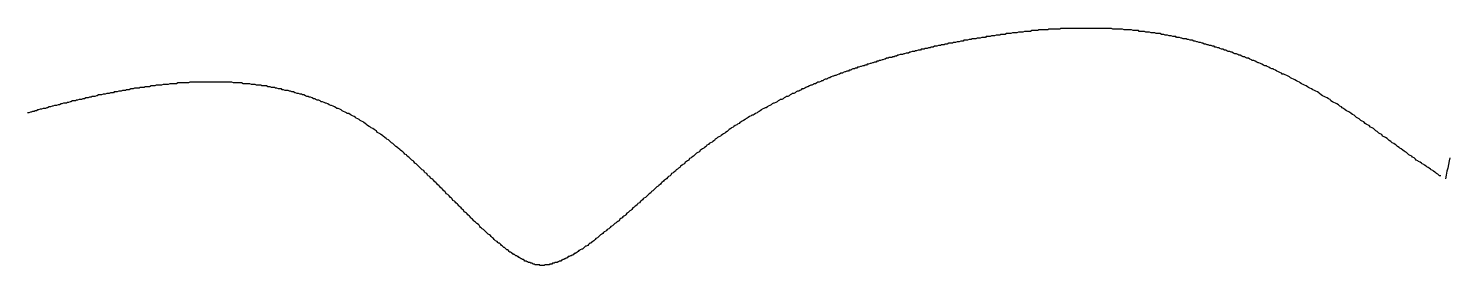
# Model space of a CAD drawing. Header units: millimetres. Extents: x 289 to 9778, y -894 to 6380.
# Drawn here: x 7144.31 to 7163.28, y 452.53 to 455.7 of the extents above; entities that cross this region are included whole.
import ezdxf

# ---------------------------------------------------------------- set-up
doc = ezdxf.new("R2010")
doc.units = ezdxf.units.MM

msp = doc.modelspace()

# ---------------------------------------------------------------- linework, layer by layer
for points in [[(7163.17, 453.728, 0), (7163.15, 453.728, 0), (7163.14, 453.738, 0), (7163.13, 453.748, 0), (7163.11, 453.758, 0), (7163.1, 453.768, 0), (7163.09, 453.778, 0), (7163.07, 453.788, 0), (7163.06, 453.798, 0), (7163.04, 453.808, 0), (7163.03, 453.818, 0), (7163.01, 453.828, 0), (7163, 453.838, 0), (7162.98, 453.848, 0), (7162.97, 453.858, 0), (7162.95, 453.868, 0), (7162.94, 453.878, 0), (7162.92, 453.888, 0), (7162.91, 453.898, 0), (7162.89, 453.908, 0), (7162.87, 453.918, 0), (7162.86, 453.928, 0), (7162.84, 453.938, 0), (7162.83, 453.948, 0), (7162.81, 453.968, 0), (7162.79, 453.978, 0), (7162.78, 453.988, 0), (7162.76, 453.998, 0), (7162.74, 454.008, 0), (7162.73, 454.018, 0), (7162.71, 454.038, 0), (7162.69, 454.048, 0), (7162.68, 454.058, 0), (7162.66, 454.068, 0), (7162.64, 454.088, 0), (7162.62, 454.098, 0), (7162.61, 454.108, 0), (7162.59, 454.118, 0), (7162.57, 454.138, 0), (7162.56, 454.148, 0), (7162.54, 454.158, 0), (7162.52, 454.168, 0), (7162.5, 454.188, 0), (7162.48, 454.198, 0), (7162.47, 454.208, 0), (7162.45, 454.228, 0), (7162.43, 454.238, 0), (7162.41, 454.248, 0), (7162.39, 454.258, 0), (7162.38, 454.278, 0), (7162.36, 454.288, 0), (7162.34, 454.298, 0), (7162.32, 454.318, 0), (7162.3, 454.328, 0), (7162.29, 454.338, 0), (7162.27, 454.358, 0), (7162.25, 454.368, 0), (7162.23, 454.378, 0), (7162.21, 454.398, 0), (7162.19, 454.408, 0), (7162.17, 454.418, 0), (7162.16, 454.428, 0), (7162.14, 454.448, 0), (7162.12, 454.458, 0), (7162.1, 454.468, 0), (7162.08, 454.488, 0), (7162.06, 454.498, 0), (7162.04, 454.508, 0), (7162.02, 454.528, 0), (7162.01, 454.538, 0), (7161.99, 454.548, 0), (7161.97, 454.558, 0), (7161.95, 454.578, 0), (7161.93, 454.588, 0), (7161.91, 454.598, 0), (7161.89, 454.608, 0), (7161.87, 454.628, 0), (7161.85, 454.638, 0), (7161.84, 454.648, 0), (7161.82, 454.658, 0), (7161.8, 454.678, 0), (7161.78, 454.688, 0), (7161.76, 454.698, 0), (7161.74, 454.708, 0), (7161.72, 454.718, 0), (7161.7, 454.728, 0), (7161.69, 454.748, 0), (7161.67, 454.758, 0), (7161.65, 454.768, 0), (7161.63, 454.778, 0), (7161.61, 454.788, 0), (7161.59, 454.798, 0), (7161.57, 454.808, 0), (7161.55, 454.828, 0), (7161.54, 454.838, 0), (7161.52, 454.848, 0), (7161.5, 454.858, 0), (7161.48, 454.868, 0), (7161.46, 454.878, 0), (7161.44, 454.888, 0), (7161.42, 454.898, 0), (7161.4, 454.908, 0), (7161.39, 454.918, 0), (7161.37, 454.928, 0), (7161.35, 454.938, 0), (7161.33, 454.948, 0), (7161.31, 454.958, 0), (7161.29, 454.968, 0), (7161.28, 454.978, 0), (7161.26, 454.988, 0), (7161.24, 454.998, 0), (7161.22, 455.008, 0), (7161.2, 455.018, 0), (7161.18, 455.028, 0), (7161.16, 455.038, 0), (7161.15, 455.048, 0), (7161.13, 455.058, 0), (7161.11, 455.068, 0), (7161.09, 455.078, 0), (7161.07, 455.088, 0), (7161.05, 455.088, 0), (7161.04, 455.098, 0), (7161.02, 455.108, 0), (7161, 455.118, 0), (7160.98, 455.128, 0), (7160.96, 455.138, 0), (7160.94, 455.148, 0), (7160.93, 455.158, 0), (7160.91, 455.158, 0), (7160.89, 455.168, 0), (7160.87, 455.178, 0), (7160.85, 455.188, 0), (7160.84, 455.198, 0), (7160.82, 455.198, 0), (7160.8, 455.208, 0), (7160.78, 455.218, 0), (7160.76, 455.228, 0), (7160.74, 455.238, 0), (7160.73, 455.238, 0), (7160.71, 455.248, 0), (7160.69, 455.258, 0), (7160.67, 455.268, 0), (7160.65, 455.268, 0), (7160.64, 455.278, 0), (7160.62, 455.288, 0), (7160.6, 455.298, 0), (7160.58, 455.298, 0), (7160.56, 455.308, 0), (7160.55, 455.318, 0), (7160.53, 455.318, 0), (7160.51, 455.328, 0), (7160.49, 455.338, 0), (7160.47, 455.338, 0), (7160.46, 455.348, 0), (7160.44, 455.358, 0), (7160.42, 455.358, 0), (7160.4, 455.368, 0), (7160.38, 455.378, 0), (7160.37, 455.378, 0), (7160.35, 455.388, 0), (7160.33, 455.388, 0), (7160.31, 455.398, 0), (7160.3, 455.408, 0), (7160.28, 455.408, 0), (7160.26, 455.418, 0), (7160.24, 455.418, 0), (7160.22, 455.428, 0), (7160.21, 455.438, 0), (7160.19, 455.438, 0), (7160.17, 455.448, 0), (7160.15, 455.448, 0), (7160.14, 455.458, 0), (7160.12, 455.458, 0), (7160.1, 455.468, 0), (7160.08, 455.468, 0), (7160.06, 455.478, 0), (7160.05, 455.478, 0), (7160.03, 455.488, 0), (7160.01, 455.488, 0), (7159.99, 455.498, 0), (7159.98, 455.498, 0), (7159.96, 455.508, 0), (7159.94, 455.508, 0), (7159.92, 455.518, 0), (7159.91, 455.518, 0), (7159.89, 455.528, 0), (7159.87, 455.528, 0), (7159.85, 455.538, 0), (7159.84, 455.538, 0), (7159.82, 455.538, 0), (7159.8, 455.548, 0), (7159.78, 455.548, 0), (7159.77, 455.558, 0), (7159.75, 455.558, 0), (7159.73, 455.558, 0), (7159.71, 455.568, 0), (7159.7, 455.568, 0), (7159.68, 455.578, 0), (7159.66, 455.578, 0), (7159.64, 455.578, 0), (7159.63, 455.588, 0), (7159.61, 455.588, 0), (7159.59, 455.588, 0), (7159.57, 455.598, 0), (7159.56, 455.598, 0), (7159.54, 455.598, 0), (7159.52, 455.608, 0), (7159.5, 455.608, 0), (7159.49, 455.608, 0), (7159.47, 455.618, 0), (7159.45, 455.618, 0), (7159.44, 455.618, 0), (7159.42, 455.628, 0), (7159.4, 455.628, 0), (7159.38, 455.628, 0), (7159.37, 455.628, 0), (7159.35, 455.638, 0), (7159.33, 455.638, 0), (7159.32, 455.638, 0), (7159.3, 455.638, 0), (7159.28, 455.648, 0), (7159.26, 455.648, 0), (7159.25, 455.648, 0), (7159.23, 455.648, 0), (7159.21, 455.658, 0), (7159.2, 455.658, 0), (7159.18, 455.658, 0), (7159.16, 455.658, 0), (7159.14, 455.658, 0), (7159.13, 455.668, 0), (7159.11, 455.668, 0), (7159.09, 455.668, 0), (7159.08, 455.668, 0), (7159.06, 455.668, 0), (7159.04, 455.678, 0), (7159.03, 455.678, 0), (7159.01, 455.678, 0), (7158.99, 455.678, 0), (7158.97, 455.678, 0), (7158.96, 455.678, 0), (7158.94, 455.678, 0), (7158.92, 455.688, 0), (7158.91, 455.688, 0), (7158.89, 455.688, 0), (7158.87, 455.688, 0), (7158.86, 455.688, 0), (7158.84, 455.688, 0), (7158.82, 455.688, 0), (7158.81, 455.688, 0), (7158.79, 455.688, 0), (7158.77, 455.698, 0), (7158.76, 455.698, 0), (7158.74, 455.698, 0), (7158.72, 455.698, 0), (7158.71, 455.698, 0), (7158.69, 455.698, 0), (7158.67, 455.698, 0), (7158.66, 455.698, 0), (7158.64, 455.698, 0), (7158.62, 455.698, 0), (7158.61, 455.698, 0), (7158.59, 455.698, 0), (7158.57, 455.698, 0), (7158.56, 455.698, 0), (7158.54, 455.698, 0), (7158.52, 455.698, 0), (7158.51, 455.698, 0), (7158.49, 455.698, 0), (7158.47, 455.698, 0), (7158.46, 455.698, 0), (7158.44, 455.698, 0), (7158.42, 455.698, 0), (7158.41, 455.698, 0), (7158.39, 455.698, 0), (7158.37, 455.698, 0), (7158.36, 455.698, 0), (7158.34, 455.698, 0), (7158.32, 455.698, 0), (7158.31, 455.698, 0), (7158.29, 455.698, 0), (7158.27, 455.698, 0), (7158.26, 455.698, 0), (7158.24, 455.698, 0), (7158.23, 455.698, 0), (7158.21, 455.698, 0), (7158.19, 455.698, 0), (7158.18, 455.698, 0), (7158.16, 455.698, 0), (7158.14, 455.698, 0), (7158.13, 455.698, 0), (7158.11, 455.698, 0), (7158.09, 455.698, 0), (7158.08, 455.688, 0), (7158.06, 455.688, 0), (7158.05, 455.688, 0), (7158.03, 455.688, 0), (7158.01, 455.688, 0), (7158, 455.688, 0), (7157.98, 455.688, 0), (7157.96, 455.688, 0), (7157.95, 455.688, 0), (7157.93, 455.688, 0), (7157.92, 455.678, 0), (7157.9, 455.678, 0), (7157.88, 455.678, 0), (7157.87, 455.678, 0), (7157.85, 455.678, 0), (7157.83, 455.678, 0), (7157.82, 455.678, 0), (7157.8, 455.678, 0), (7157.79, 455.668, 0), (7157.77, 455.668, 0), (7157.75, 455.668, 0), (7157.74, 455.668, 0), (7157.72, 455.668, 0), (7157.71, 455.668, 0), (7157.69, 455.658, 0), (7157.67, 455.658, 0), (7157.66, 455.658, 0), (7157.64, 455.658, 0), (7157.63, 455.658, 0), (7157.61, 455.658, 0), (7157.59, 455.648, 0), (7157.58, 455.648, 0), (7157.56, 455.648, 0), (7157.55, 455.648, 0), (7157.53, 455.648, 0), (7157.51, 455.638, 0), (7157.5, 455.638, 0), (7157.48, 455.638, 0), (7157.47, 455.638, 0), (7157.45, 455.638, 0), (7157.43, 455.628, 0), (7157.42, 455.628, 0), (7157.4, 455.628, 0), (7157.39, 455.628, 0), (7157.37, 455.628, 0), (7157.35, 455.618, 0), (7157.34, 455.618, 0), (7157.32, 455.618, 0), (7157.31, 455.618, 0), (7157.29, 455.618, 0), (7157.28, 455.608, 0), (7157.26, 455.608, 0), (7157.24, 455.608, 0), (7157.23, 455.608, 0), (7157.21, 455.598, 0), (7157.2, 455.598, 0), (7157.18, 455.598, 0), (7157.17, 455.598, 0), (7157.15, 455.588, 0), (7157.13, 455.588, 0), (7157.12, 455.588, 0), (7157.1, 455.588, 0), (7157.09, 455.578, 0), (7157.07, 455.578, 0), (7157.06, 455.578, 0), (7157.04, 455.578, 0), (7157.02, 455.568, 0), (7157.01, 455.568, 0), (7156.99, 455.568, 0), (7156.98, 455.568, 0), (7156.96, 455.558, 0), (7156.95, 455.558, 0), (7156.93, 455.558, 0), (7156.91, 455.558, 0), (7156.9, 455.548, 0), (7156.88, 455.548, 0), (7156.87, 455.548, 0), (7156.85, 455.538, 0), (7156.84, 455.538, 0), (7156.82, 455.538, 0), (7156.8, 455.538, 0), (7156.79, 455.528, 0), (7156.77, 455.528, 0), (7156.76, 455.528, 0), (7156.74, 455.518, 0), (7156.73, 455.518, 0), (7156.71, 455.518, 0), (7156.69, 455.508, 0), (7156.68, 455.508, 0), (7156.66, 455.508, 0), (7156.65, 455.498, 0), (7156.63, 455.498, 0), (7156.61, 455.498, 0), (7156.6, 455.498, 0), (7156.58, 455.488, 0), (7156.57, 455.488, 0), (7156.55, 455.488, 0), (7156.54, 455.478, 0), (7156.52, 455.478, 0), (7156.5, 455.478, 0), (7156.49, 455.468, 0), (7156.47, 455.468, 0), (7156.46, 455.468, 0), (7156.44, 455.458, 0), (7156.43, 455.458, 0), (7156.41, 455.458, 0), (7156.39, 455.448, 0), (7156.38, 455.448, 0), (7156.36, 455.448, 0), (7156.35, 455.438, 0), (7156.33, 455.438, 0), (7156.31, 455.428, 0), (7156.3, 455.428, 0), (7156.28, 455.428, 0), (7156.27, 455.418, 0), (7156.25, 455.418, 0), (7156.23, 455.418, 0), (7156.22, 455.408, 0), (7156.2, 455.408, 0), (7156.19, 455.408, 0), (7156.17, 455.398, 0), (7156.15, 455.398, 0), (7156.14, 455.388, 0), (7156.12, 455.388, 0), (7156.11, 455.388, 0), (7156.09, 455.378, 0), (7156.08, 455.378, 0), (7156.06, 455.368, 0), (7156.04, 455.368, 0), (7156.03, 455.368, 0), (7156.01, 455.358, 0), (7156, 455.358, 0), (7155.98, 455.348, 0), (7155.96, 455.348, 0), (7155.95, 455.348, 0), (7155.93, 455.338, 0), (7155.92, 455.338, 0), (7155.9, 455.328, 0), (7155.88, 455.328, 0), (7155.87, 455.318, 0), (7155.85, 455.318, 0), (7155.84, 455.308, 0), (7155.82, 455.308, 0), (7155.8, 455.308, 0), (7155.79, 455.298, 0), (7155.77, 455.298, 0), (7155.75, 455.288, 0), (7155.74, 455.288, 0), (7155.72, 455.278, 0), (7155.71, 455.278, 0), (7155.69, 455.268, 0), (7155.67, 455.268, 0), (7155.66, 455.258, 0), (7155.64, 455.258, 0), (7155.63, 455.248, 0), (7155.61, 455.248, 0), (7155.59, 455.238, 0), (7155.58, 455.238, 0), (7155.56, 455.228, 0), (7155.55, 455.228, 0), (7155.53, 455.218, 0), (7155.51, 455.218, 0), (7155.5, 455.208, 0), (7155.48, 455.208, 0), (7155.47, 455.198, 0), (7155.45, 455.198, 0), (7155.43, 455.188, 0), (7155.42, 455.188, 0), (7155.4, 455.178, 0), (7155.38, 455.178, 0), (7155.37, 455.168, 0), (7155.35, 455.168, 0), (7155.34, 455.158, 0), (7155.32, 455.158, 0), (7155.3, 455.148, 0), (7155.29, 455.138, 0), (7155.27, 455.138, 0), (7155.26, 455.128, 0), (7155.24, 455.128, 0), (7155.22, 455.118, 0), (7155.21, 455.118, 0), (7155.19, 455.108, 0), (7155.18, 455.098, 0), (7155.16, 455.098, 0), (7155.14, 455.088, 0), (7155.13, 455.088, 0), (7155.11, 455.078, 0), (7155.09, 455.068, 0), (7155.08, 455.068, 0), (7155.06, 455.058, 0), (7155.05, 455.058, 0), (7155.03, 455.048, 0), (7155.01, 455.038, 0), (7155, 455.038, 0), (7154.98, 455.028, 0), (7154.97, 455.018, 0), (7154.95, 455.018, 0), (7154.93, 455.008, 0), (7154.92, 454.998, 0), (7154.9, 454.998, 0), (7154.89, 454.988, 0), (7154.87, 454.978, 0), (7154.85, 454.978, 0), (7154.84, 454.968, 0), (7154.82, 454.958, 0), (7154.8, 454.958, 0), (7154.79, 454.948, 0), (7154.77, 454.938, 0), (7154.76, 454.938, 0), (7154.74, 454.928, 0), (7154.72, 454.918, 0), (7154.71, 454.918, 0), (7154.69, 454.908, 0), (7154.68, 454.898, 0), (7154.66, 454.888, 0), (7154.64, 454.888, 0), (7154.63, 454.878, 0), (7154.61, 454.868, 0), (7154.6, 454.858, 0), (7154.58, 454.858, 0), (7154.56, 454.848, 0), (7154.55, 454.838, 0), (7154.53, 454.828, 0), (7154.51, 454.828, 0), (7154.5, 454.818, 0), (7154.48, 454.808, 0), (7154.47, 454.798, 0), (7154.45, 454.788, 0), (7154.43, 454.788, 0), (7154.42, 454.778, 0), (7154.4, 454.768, 0), (7154.39, 454.758, 0), (7154.37, 454.748, 0), (7154.35, 454.748, 0), (7154.34, 454.738, 0), (7154.32, 454.728, 0), (7154.31, 454.718, 0), (7154.29, 454.708, 0), (7154.27, 454.698, 0), (7154.26, 454.698, 0), (7154.24, 454.688, 0), (7154.23, 454.678, 0), (7154.21, 454.668, 0), (7154.19, 454.658, 0), (7154.18, 454.648, 0), (7154.16, 454.638, 0), (7154.15, 454.638, 0), (7154.13, 454.628, 0), (7154.11, 454.618, 0), (7154.1, 454.608, 0), (7154.08, 454.598, 0), (7154.07, 454.588, 0), (7154.05, 454.578, 0), (7154.04, 454.568, 0), (7154.02, 454.558, 0), (7154, 454.548, 0), (7153.99, 454.538, 0), (7153.97, 454.538, 0), (7153.96, 454.528, 0), (7153.94, 454.518, 0), (7153.92, 454.508, 0), (7153.91, 454.498, 0), (7153.89, 454.488, 0), (7153.88, 454.478, 0), (7153.86, 454.468, 0), (7153.84, 454.458, 0), (7153.83, 454.448, 0), (7153.81, 454.438, 0), (7153.8, 454.428, 0), (7153.78, 454.418, 0), (7153.77, 454.408, 0), (7153.75, 454.398, 0), (7153.73, 454.388, 0), (7153.72, 454.378, 0), (7153.7, 454.368, 0), (7153.69, 454.358, 0), (7153.67, 454.348, 0), (7153.66, 454.338, 0), (7153.64, 454.318, 0), (7153.62, 454.308, 0), (7153.61, 454.298, 0), (7153.59, 454.288, 0), (7153.58, 454.278, 0), (7153.56, 454.268, 0), (7153.55, 454.258, 0), (7153.53, 454.248, 0), (7153.51, 454.238, 0), (7153.5, 454.228, 0), (7153.48, 454.218, 0), (7153.47, 454.198, 0), (7153.45, 454.188, 0), (7153.44, 454.178, 0), (7153.42, 454.168, 0), (7153.4, 454.158, 0), (7153.39, 454.148, 0), (7153.37, 454.138, 0), (7153.36, 454.118, 0), (7153.34, 454.108, 0), (7153.33, 454.098, 0), (7153.31, 454.088, 0), (7153.3, 454.078, 0), (7153.28, 454.068, 0), (7153.27, 454.048, 0), (7153.25, 454.038, 0), (7153.23, 454.028, 0), (7153.22, 454.018, 0), (7153.2, 453.998, 0), (7153.19, 453.988, 0), (7153.17, 453.978, 0), (7153.16, 453.968, 0), (7153.14, 453.958, 0), (7153.13, 453.938, 0), (7153.11, 453.928, 0), (7153.1, 453.918, 0), (7153.08, 453.908, 0), (7153.07, 453.888, 0), (7153.05, 453.878, 0), (7153.04, 453.868, 0), (7153.02, 453.858, 0), (7153.01, 453.838, 0), (7152.99, 453.828, 0), (7152.98, 453.818, 0), (7152.96, 453.808, 0), (7152.95, 453.788, 0), (7152.93, 453.778, 0), (7152.92, 453.768, 0), (7152.9, 453.758, 0), (7152.89, 453.738, 0), (7152.88, 453.728, 0), (7152.86, 453.718, 0), (7152.85, 453.708, 0), (7152.83, 453.688, 0), (7152.82, 453.678, 0), (7152.8, 453.668, 0), (7152.79, 453.658, 0), (7152.77, 453.638, 0), (7152.76, 453.628, 0), (7152.75, 453.618, 0), (7152.73, 453.598, 0), (7152.72, 453.588, 0), (7152.7, 453.578, 0), (7152.69, 453.568, 0), (7152.67, 453.548, 0), (7152.66, 453.538, 0), (7152.65, 453.528, 0), (7152.63, 453.518, 0), (7152.62, 453.498, 0), (7152.6, 453.488, 0), (7152.59, 453.478, 0), (7152.58, 453.468, 0), (7152.56, 453.448, 0), (7152.55, 453.438, 0), (7152.53, 453.428, 0), (7152.52, 453.418, 0), (7152.51, 453.408, 0), (7152.49, 453.388, 0), (7152.48, 453.378, 0), (7152.47, 453.368, 0), (7152.45, 453.358, 0), (7152.44, 453.338, 0), (7152.42, 453.328, 0), (7152.41, 453.318, 0), (7152.4, 453.308, 0), (7152.38, 453.298, 0), (7152.37, 453.278, 0), (7152.36, 453.268, 0), (7152.34, 453.258, 0), (7152.33, 453.248, 0), (7152.32, 453.238, 0), (7152.3, 453.228, 0), (7152.29, 453.208, 0), (7152.28, 453.198, 0), (7152.26, 453.188, 0), (7152.25, 453.178, 0), (7152.24, 453.168, 0), (7152.22, 453.158, 0), (7152.21, 453.148, 0), (7152.2, 453.128, 0), (7152.18, 453.118, 0), (7152.17, 453.108, 0), (7152.16, 453.098, 0), (7152.14, 453.088, 0), (7152.13, 453.078, 0), (7152.12, 453.068, 0), (7152.11, 453.058, 0), (7152.09, 453.048, 0), (7152.08, 453.038, 0), (7152.07, 453.028, 0), (7152.06, 453.018, 0), (7152.04, 453.008, 0), (7152.03, 452.998, 0), (7152.02, 452.988, 0), (7152, 452.978, 0), (7151.99, 452.968, 0), (7151.98, 452.958, 0), (7151.97, 452.948, 0), (7151.95, 452.938, 0), (7151.94, 452.928, 0), (7151.93, 452.918, 0), (7151.92, 452.908, 0), (7151.91, 452.898, 0), (7151.89, 452.888, 0), (7151.88, 452.878, 0), (7151.87, 452.868, 0), (7151.86, 452.858, 0), (7151.85, 452.848, 0), (7151.83, 452.838, 0), (7151.82, 452.828, 0), (7151.81, 452.828, 0), (7151.8, 452.818, 0), (7151.79, 452.808, 0), (7151.78, 452.798, 0), (7151.76, 452.788, 0), (7151.75, 452.788, 0), (7151.74, 452.778, 0), (7151.73, 452.768, 0), (7151.72, 452.758, 0), (7151.71, 452.748, 0), (7151.7, 452.748, 0), (7151.68, 452.738, 0), (7151.67, 452.728, 0), (7151.66, 452.728, 0), (7151.65, 452.718, 0), (7151.64, 452.708, 0), (7151.63, 452.698, 0), (7151.62, 452.698, 0), (7151.61, 452.688, 0), (7151.6, 452.688, 0), (7151.59, 452.678, 0), (7151.58, 452.668, 0), (7151.57, 452.668, 0), (7151.56, 452.658, 0), (7151.55, 452.658, 0), (7151.53, 452.648, 0), (7151.52, 452.648, 0), (7151.51, 452.638, 0), (7151.5, 452.628, 0), (7151.5, 452.628, 0), (7151.49, 452.628, 0), (7151.48, 452.618, 0), (7151.47, 452.618, 0), (7151.46, 452.608, 0), (7151.45, 452.608, 0), (7151.44, 452.598, 0), (7151.43, 452.598, 0), (7151.42, 452.588, 0), (7151.41, 452.588, 0), (7151.4, 452.588, 0), (7151.39, 452.578, 0), (7151.38, 452.578, 0), (7151.38, 452.578, 0), (7151.37, 452.568, 0), (7151.36, 452.568, 0), (7151.35, 452.568, 0), (7151.34, 452.568, 0), (7151.33, 452.558, 0), (7151.33, 452.558, 0), (7151.32, 452.558, 0), (7151.31, 452.558, 0), (7151.3, 452.548, 0), (7151.3, 452.548, 0), (7151.29, 452.548, 0), (7151.28, 452.548, 0), (7151.27, 452.548, 0), (7151.27, 452.538, 0), (7151.26, 452.538, 0), (7151.25, 452.538, 0), (7151.25, 452.538, 0), (7151.24, 452.538, 0), (7151.23, 452.538, 0), (7151.23, 452.538, 0), (7151.22, 452.538, 0), (7151.21, 452.538, 0), (7151.21, 452.538, 0), (7151.2, 452.528, 0), (7151.2, 452.528, 0), (7151.19, 452.528, 0), (7151.18, 452.528, 0), (7151.18, 452.528, 0), (7151.17, 452.528, 0), (7151.17, 452.528, 0), (7151.16, 452.528, 0), (7151.16, 452.528, 0), (7151.15, 452.528, 0), (7151.15, 452.528, 0), (7151.14, 452.528, 0), (7151.14, 452.538, 0), (7151.13, 452.538, 0), (7151.12, 452.538, 0), (7151.12, 452.538, 0), (7151.11, 452.538, 0), (7151.11, 452.538, 0), (7151.1, 452.538, 0), (7151.1, 452.538, 0), (7151.09, 452.538, 0), (7151.08, 452.538, 0), (7151.08, 452.538, 0), (7151.07, 452.548, 0), (7151.07, 452.548, 0), (7151.06, 452.548, 0), (7151.05, 452.548, 0), (7151.05, 452.548, 0), (7151.04, 452.558, 0), (7151.03, 452.558, 0), (7151.03, 452.558, 0), (7151.02, 452.558, 0), (7151.01, 452.568, 0), (7151, 452.568, 0), (7151, 452.568, 0), (7150.99, 452.568, 0), (7150.98, 452.578, 0), (7150.97, 452.578, 0), (7150.97, 452.578, 0), (7150.96, 452.588, 0), (7150.95, 452.588, 0), (7150.94, 452.588, 0), (7150.93, 452.598, 0), (7150.93, 452.598, 0), (7150.92, 452.608, 0), (7150.91, 452.608, 0), (7150.9, 452.618, 0), (7150.89, 452.618, 0), (7150.88, 452.628, 0), (7150.88, 452.628, 0), (7150.87, 452.638, 0), (7150.86, 452.638, 0), (7150.85, 452.648, 0), (7150.84, 452.648, 0), (7150.83, 452.658, 0), (7150.82, 452.658, 0), (7150.81, 452.668, 0), (7150.8, 452.678, 0), (7150.79, 452.678, 0), (7150.78, 452.688, 0), (7150.77, 452.688, 0), (7150.76, 452.698, 0), (7150.75, 452.708, 0), (7150.74, 452.708, 0), (7150.73, 452.718, 0), (7150.72, 452.728, 0), (7150.71, 452.738, 0), (7150.7, 452.738, 0), (7150.69, 452.748, 0), (7150.68, 452.758, 0), (7150.67, 452.768, 0), (7150.66, 452.768, 0), (7150.65, 452.778, 0), (7150.64, 452.788, 0), (7150.63, 452.798, 0), (7150.62, 452.808, 0), (7150.61, 452.818, 0), (7150.6, 452.828, 0), (7150.59, 452.828, 0), (7150.58, 452.838, 0), (7150.57, 452.848, 0), (7150.55, 452.858, 0), (7150.54, 452.868, 0), (7150.53, 452.878, 0), (7150.52, 452.888, 0), (7150.51, 452.898, 0), (7150.5, 452.908, 0), (7150.49, 452.918, 0), (7150.48, 452.928, 0), (7150.47, 452.938, 0), (7150.45, 452.948, 0), (7150.44, 452.958, 0), (7150.43, 452.968, 0), (7150.42, 452.978, 0), (7150.41, 452.988, 0), (7150.4, 452.998, 0), (7150.39, 453.008, 0), (7150.37, 453.018, 0), (7150.36, 453.028, 0), (7150.35, 453.038, 0), (7150.34, 453.048, 0), (7150.33, 453.068, 0), (7150.32, 453.078, 0), (7150.3, 453.088, 0), (7150.29, 453.098, 0), (7150.28, 453.108, 0), (7150.27, 453.118, 0), (7150.26, 453.128, 0), (7150.24, 453.148, 0), (7150.23, 453.158, 0), (7150.22, 453.168, 0), (7150.21, 453.178, 0), (7150.2, 453.188, 0), (7150.18, 453.208, 0), (7150.17, 453.218, 0), (7150.16, 453.228, 0), (7150.15, 453.238, 0), (7150.13, 453.248, 0), (7150.12, 453.268, 0), (7150.11, 453.278, 0), (7150.1, 453.288, 0), (7150.09, 453.298, 0), (7150.07, 453.318, 0), (7150.06, 453.328, 0), (7150.05, 453.338, 0), (7150.04, 453.348, 0), (7150.02, 453.368, 0), (7150.01, 453.378, 0), (7150, 453.388, 0), (7149.98, 453.398, 0), (7149.97, 453.418, 0), (7149.96, 453.428, 0), (7149.95, 453.438, 0), (7149.93, 453.458, 0), (7149.92, 453.468, 0), (7149.91, 453.478, 0), (7149.89, 453.488, 0), (7149.88, 453.508, 0), (7149.87, 453.518, 0), (7149.86, 453.528, 0), (7149.84, 453.548, 0), (7149.83, 453.558, 0), (7149.82, 453.568, 0), (7149.8, 453.588, 0), (7149.79, 453.598, 0), (7149.78, 453.608, 0), (7149.76, 453.628, 0), (7149.75, 453.638, 0), (7149.74, 453.648, 0), (7149.72, 453.668, 0), (7149.71, 453.678, 0), (7149.7, 453.688, 0), (7149.68, 453.698, 0), (7149.67, 453.718, 0), (7149.65, 453.728, 0), (7149.64, 453.738, 0), (7149.63, 453.758, 0), (7149.61, 453.768, 0), (7149.6, 453.778, 0), (7149.59, 453.798, 0), (7149.57, 453.808, 0), (7149.56, 453.818, 0), (7149.54, 453.838, 0), (7149.53, 453.848, 0), (7149.52, 453.858, 0), (7149.5, 453.878, 0), (7149.49, 453.888, 0), (7149.47, 453.898, 0), (7149.46, 453.918, 0), (7149.45, 453.928, 0), (7149.43, 453.938, 0), (7149.42, 453.948, 0), (7149.4, 453.968, 0), (7149.39, 453.978, 0), (7149.37, 453.988, 0), (7149.36, 454.008, 0), (7149.34, 454.018, 0), (7149.33, 454.028, 0), (7149.31, 454.048, 0), (7149.3, 454.058, 0), (7149.28, 454.068, 0), (7149.27, 454.078, 0), (7149.25, 454.098, 0), (7149.24, 454.108, 0), (7149.22, 454.118, 0), (7149.21, 454.128, 0), (7149.19, 454.148, 0), (7149.18, 454.158, 0), (7149.16, 454.168, 0), (7149.15, 454.178, 0), (7149.13, 454.198, 0), (7149.12, 454.208, 0), (7149.1, 454.218, 0), (7149.09, 454.228, 0), (7149.07, 454.238, 0), (7149.05, 454.258, 0), (7149.04, 454.268, 0), (7149.02, 454.278, 0), (7149.01, 454.288, 0), (7148.99, 454.298, 0), (7148.97, 454.308, 0), (7148.96, 454.328, 0), (7148.94, 454.338, 0), (7148.93, 454.348, 0), (7148.91, 454.358, 0), (7148.89, 454.368, 0), (7148.88, 454.378, 0), (7148.86, 454.388, 0), (7148.84, 454.398, 0), (7148.83, 454.408, 0), (7148.81, 454.428, 0), (7148.79, 454.438, 0), (7148.78, 454.448, 0), (7148.76, 454.458, 0), (7148.74, 454.468, 0), (7148.73, 454.478, 0), (7148.71, 454.488, 0), (7148.69, 454.498, 0), (7148.68, 454.508, 0), (7148.66, 454.518, 0), (7148.64, 454.528, 0), (7148.62, 454.538, 0), (7148.61, 454.548, 0), (7148.59, 454.558, 0), (7148.57, 454.558, 0), (7148.56, 454.568, 0), (7148.54, 454.578, 0), (7148.52, 454.588, 0), (7148.5, 454.598, 0), (7148.49, 454.608, 0), (7148.47, 454.618, 0), (7148.45, 454.628, 0), (7148.43, 454.628, 0), (7148.42, 454.638, 0), (7148.4, 454.648, 0), (7148.38, 454.658, 0), (7148.36, 454.668, 0), (7148.35, 454.668, 0), (7148.33, 454.678, 0), (7148.31, 454.688, 0), (7148.29, 454.698, 0), (7148.28, 454.698, 0), (7148.26, 454.708, 0), (7148.24, 454.718, 0), (7148.22, 454.718, 0), (7148.21, 454.728, 0), (7148.19, 454.738, 0), (7148.17, 454.738, 0), (7148.15, 454.748, 0), (7148.14, 454.758, 0), (7148.12, 454.758, 0), (7148.1, 454.768, 0), (7148.08, 454.778, 0), (7148.06, 454.778, 0), (7148.05, 454.788, 0), (7148.03, 454.788, 0), (7148.01, 454.798, 0), (7147.99, 454.808, 0), (7147.97, 454.808, 0), (7147.96, 454.818, 0), (7147.94, 454.818, 0), (7147.92, 454.828, 0), (7147.9, 454.828, 0), (7147.88, 454.838, 0), (7147.87, 454.838, 0), (7147.85, 454.848, 0), (7147.83, 454.848, 0), (7147.81, 454.858, 0), (7147.8, 454.858, 0), (7147.78, 454.868, 0), (7147.76, 454.868, 0), (7147.74, 454.868, 0), (7147.72, 454.878, 0), (7147.7, 454.878, 0), (7147.69, 454.888, 0), (7147.67, 454.888, 0), (7147.65, 454.888, 0), (7147.63, 454.898, 0), (7147.61, 454.898, 0), (7147.6, 454.908, 0), (7147.58, 454.908, 0), (7147.56, 454.908, 0), (7147.54, 454.918, 0), (7147.52, 454.918, 0), (7147.51, 454.918, 0), (7147.49, 454.928, 0), (7147.47, 454.928, 0), (7147.45, 454.928, 0), (7147.43, 454.928, 0), (7147.42, 454.938, 0), (7147.4, 454.938, 0), (7147.38, 454.938, 0), (7147.36, 454.938, 0), (7147.34, 454.948, 0), (7147.32, 454.948, 0), (7147.31, 454.948, 0), (7147.29, 454.948, 0), (7147.27, 454.958, 0), (7147.25, 454.958, 0), (7147.23, 454.958, 0), (7147.22, 454.958, 0), (7147.2, 454.958, 0), (7147.18, 454.958, 0), (7147.16, 454.968, 0), (7147.14, 454.968, 0), (7147.12, 454.968, 0), (7147.11, 454.968, 0), (7147.09, 454.968, 0), (7147.07, 454.968, 0), (7147.05, 454.968, 0), (7147.03, 454.978, 0), (7147.02, 454.978, 0), (7147, 454.978, 0), (7146.98, 454.978, 0), (7146.96, 454.978, 0), (7146.94, 454.978, 0), (7146.92, 454.978, 0), (7146.91, 454.978, 0), (7146.89, 454.978, 0), (7146.87, 454.978, 0), (7146.85, 454.978, 0), (7146.83, 454.978, 0), (7146.81, 454.978, 0), (7146.8, 454.978, 0), (7146.78, 454.978, 0), (7146.76, 454.978, 0), (7146.74, 454.978, 0), (7146.72, 454.978, 0), (7146.71, 454.978, 0), (7146.69, 454.978, 0), (7146.67, 454.978, 0), (7146.65, 454.978, 0), (7146.63, 454.978, 0), (7146.61, 454.978, 0), (7146.6, 454.978, 0), (7146.58, 454.978, 0), (7146.56, 454.978, 0), (7146.54, 454.978, 0), (7146.52, 454.978, 0), (7146.51, 454.978, 0), (7146.49, 454.978, 0), (7146.47, 454.978, 0), (7146.45, 454.968, 0), (7146.43, 454.968, 0), (7146.42, 454.968, 0), (7146.4, 454.968, 0), (7146.38, 454.968, 0), (7146.36, 454.968, 0), (7146.34, 454.968, 0), (7146.32, 454.968, 0), (7146.31, 454.968, 0), (7146.29, 454.958, 0), (7146.27, 454.958, 0), (7146.25, 454.958, 0), (7146.23, 454.958, 0), (7146.22, 454.958, 0), (7146.2, 454.958, 0), (7146.18, 454.948, 0), (7146.16, 454.948, 0), (7146.14, 454.948, 0), (7146.13, 454.948, 0), (7146.11, 454.948, 0), (7146.09, 454.938, 0), (7146.07, 454.938, 0), (7146.05, 454.938, 0), (7146.04, 454.938, 0), (7146.02, 454.938, 0), (7146, 454.928, 0), (7145.98, 454.928, 0), (7145.96, 454.928, 0), (7145.95, 454.928, 0), (7145.93, 454.918, 0), (7145.91, 454.918, 0), (7145.89, 454.918, 0), (7145.87, 454.918, 0), (7145.86, 454.908, 0), (7145.84, 454.908, 0), (7145.82, 454.908, 0), (7145.8, 454.908, 0), (7145.79, 454.898, 0), (7145.77, 454.898, 0), (7145.75, 454.898, 0), (7145.73, 454.898, 0), (7145.71, 454.888, 0), (7145.7, 454.888, 0), (7145.68, 454.888, 0), (7145.66, 454.878, 0), (7145.64, 454.878, 0), (7145.62, 454.878, 0), (7145.61, 454.868, 0), (7145.59, 454.868, 0), (7145.57, 454.868, 0), (7145.55, 454.858, 0), (7145.54, 454.858, 0), (7145.52, 454.858, 0), (7145.5, 454.848, 0), (7145.48, 454.848, 0), (7145.46, 454.848, 0), (7145.45, 454.838, 0), (7145.43, 454.838, 0), (7145.41, 454.838, 0), (7145.39, 454.828, 0), (7145.38, 454.828, 0), (7145.36, 454.828, 0), (7145.34, 454.818, 0), (7145.32, 454.818, 0), (7145.31, 454.818, 0), (7145.29, 454.808, 0), (7145.27, 454.808, 0), (7145.25, 454.808, 0), (7145.23, 454.798, 0), (7145.22, 454.798, 0), (7145.2, 454.788, 0), (7145.18, 454.788, 0), (7145.16, 454.788, 0), (7145.15, 454.778, 0), (7145.13, 454.778, 0), (7145.11, 454.768, 0), (7145.09, 454.768, 0), (7145.08, 454.768, 0), (7145.06, 454.758, 0), (7145.04, 454.758, 0), (7145.02, 454.748, 0), (7145.01, 454.748, 0), (7144.99, 454.748, 0), (7144.97, 454.738, 0), (7144.95, 454.738, 0), (7144.94, 454.728, 0), (7144.92, 454.728, 0), (7144.9, 454.728, 0), (7144.88, 454.718, 0), (7144.87, 454.718, 0), (7144.85, 454.708, 0), (7144.83, 454.708, 0), (7144.82, 454.698, 0), (7144.8, 454.698, 0), (7144.78, 454.698, 0), (7144.76, 454.688, 0), (7144.75, 454.688, 0), (7144.73, 454.678, 0), (7144.71, 454.678, 0), (7144.69, 454.668, 0), (7144.68, 454.668, 0), (7144.66, 454.668, 0), (7144.64, 454.658, 0), (7144.63, 454.658, 0), (7144.61, 454.648, 0), (7144.59, 454.648, 0), (7144.57, 454.638, 0), (7144.56, 454.638, 0), (7144.54, 454.628, 0), (7144.52, 454.628, 0), (7144.51, 454.628, 0), (7144.49, 454.618, 0), (7144.47, 454.618, 0), (7144.45, 454.608, 0), (7144.44, 454.608, 0), (7144.42, 454.598, 0), (7144.4, 454.598, 0), (7144.39, 454.588, 0), (7144.37, 454.588, 0), (7144.35, 454.578, 0), (7144.34, 454.578, 0), (7144.32, 454.568, 0), (7144.3, 454.568, 0)], [(7163.29, 453.968, 0), (7163.28, 453.928, 0), (7163.27, 453.878, 0), (7163.26, 453.828, 0), (7163.25, 453.788, 0), (7163.24, 453.738, 0), (7163.23, 453.688, 0)]]:
    msp.add_polyline3d(points)

doc.saveas('drawing.dxf')
